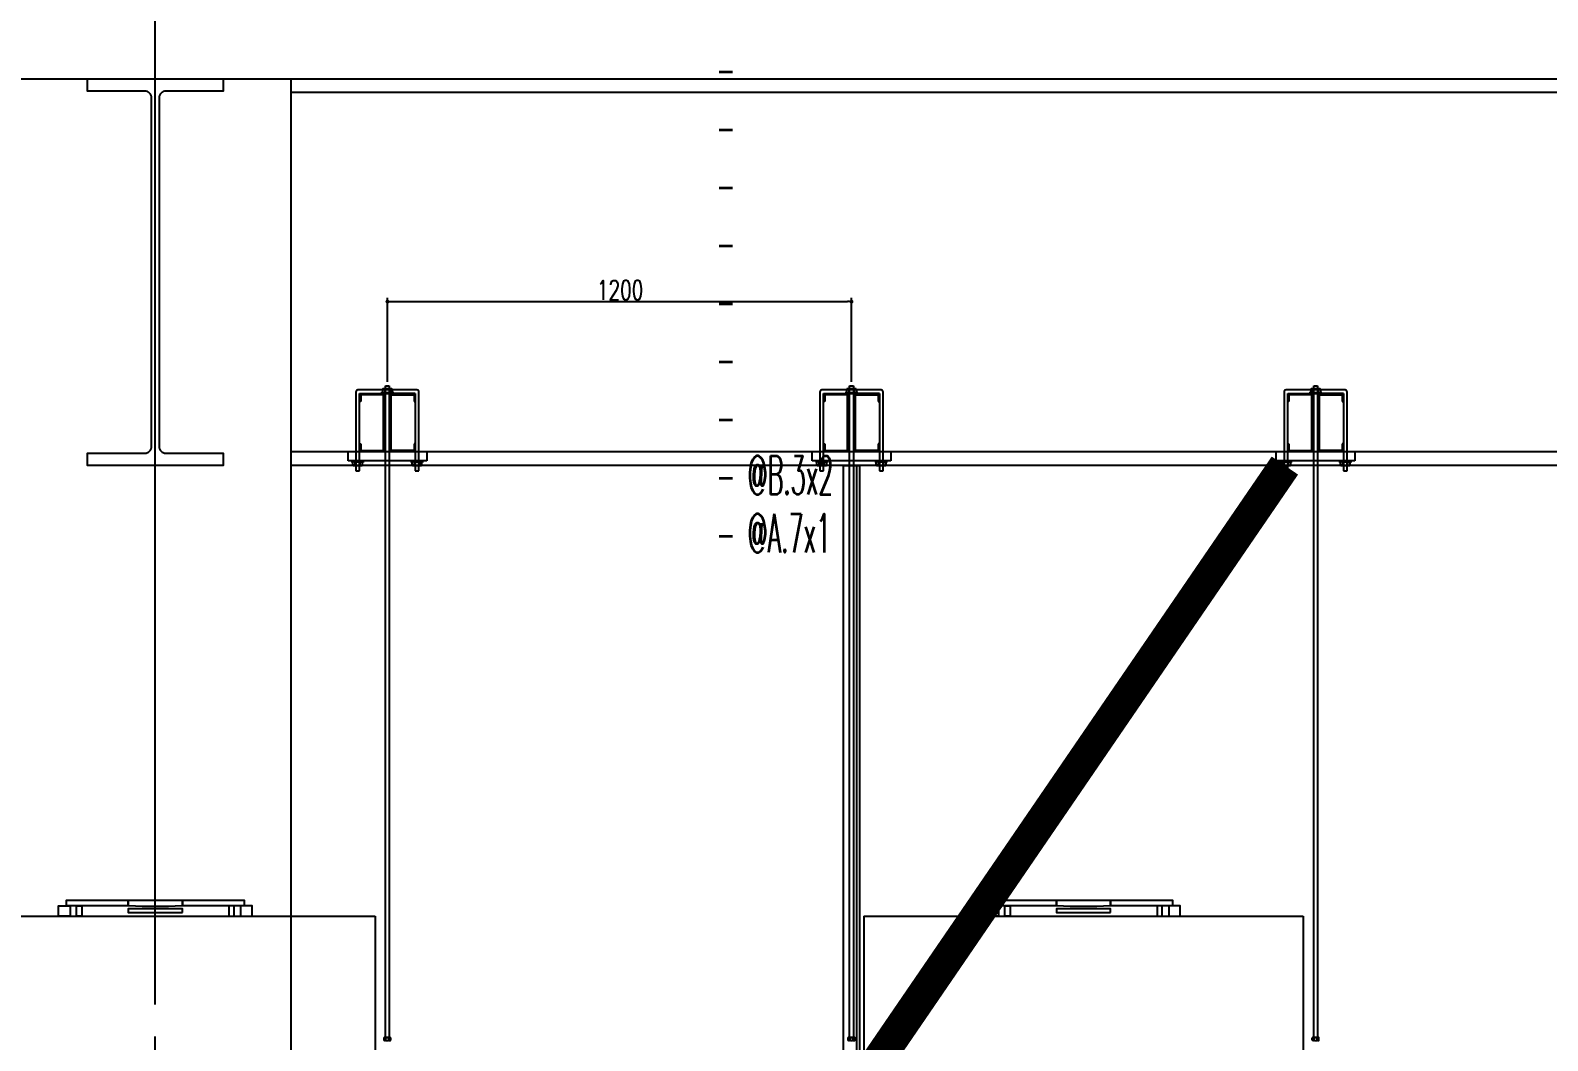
# Model space of a CAD drawing. Header units: millimetres. Extents: x -32710 to 654186, y -254124 to 420220.
# Drawn here: x 255677 to 259600, y 391238 to 393850 of the extents above; entities that cross this region are included whole.
import ezdxf
from ezdxf.enums import TextEntityAlignment as Align
from ezdxf.xclip import XClip

# ---------------------------------------------------------------- set-up
doc = ezdxf.new("R2010")
doc.units = ezdxf.units.MM
doc.header["$LTSCALE"] = 1000
doc.linetypes.add('TPH12-SEC-@E$0$CENTERK5', pattern=[6.916, 6.667, -0.083, 0.083, -0.083])
doc.linetypes.add('YFSHI-02(E-LINE)$0$HIDDEN', pattern=[0.3, 0.2, -0.1])
for name, color, linetype in [('DSMK', 10, 'Continuous'), ('FFU', 145, 'Continuous'), ('M-TXT', 3, 'Continuous'), ('TPH12-SEC-@E$0$H-SIN', 252, 'TPH12-SEC-@E$0$CENTERK5'), ('TPH12-SEC-@E$0$KABE1', 252, 'Continuous'), ('TPH12-SEC-@E$0$STEEL2', 252, 'Continuous'), ('TPH12-SEC-@E$0$STEEL3', 252, 'Continuous'), ('YFSHI-02(E-LINE)$0$SH-DIM', 2, 'Continuous'), ('YFSHI-02(E-LINE)$0$SH-LINE-10', 10, 'Continuous'), ('YFSHI-02(E-LINE)$0$SH-LINE-130', 130, 'Continuous')]:
    doc.layers.add(name, color=color, linetype=linetype)
doc.styles.add('aa-txt', font='simplex.shx', dxfattribs={"width": 0.7, "bigfont": 'chineset.shx'})
doc.styles.add('YFSHI-02(E-LINE)$0$AA-TXT', font='simplex.shx', dxfattribs={"width": 0.8, "bigfont": 'CHINA.shx'})
doc.dimstyles.new('adim-1500', dxfattribs={"dimscale": 1000, "dimtxt": 0.375, "dimasz": 0.25, "dimexe": 0.1, "dimexo": 0.5, "dimgap": 0.15, "dimtad": 0, "dimdec": 4, "dimtxsty": 'aa-txt', "dimcen": 3.75, "dimclrd": 3, "dimclre": 3, "dimclrt": 256, "dimadec": 0, "dimazin": 0, "dimtfac": 1, "dimtdec": 4, "dimtmove": 0, "dimatfit": 3, "dimfxl": 0.1, "dimarcsym": 0})

# ---------------------------------------------------------------- blocks, each defined once
blk = doc.blocks.new('TPH12-SEC-@E')
at = {"layer": 'TPH12-SEC-@E$0$H-SIN'}
blk.add_line((256000, 377500), (256000, 414000), dxfattribs=at)
at = {"layer": 'TPH12-SEC-@E$0$KABE1'}
blk.add_line((47000, 393725), (273000, 393725), dxfattribs=at)
at = {"layer": 'TPH12-SEC-@E$0$STEEL2'}
blk.add_lwpolyline([(255825, 393725), (256175, 393725), (256175, 393693), (256027.5, 393693, 0.414214), (256009.5, 393675), (256009.5, 392775, 0.414214), (256027.5, 392757), (256175, 392757), (256175, 392725), (255825, 392725), (255825, 392757), (255972.5, 392757, 0.414214), (255990.5, 392775), (255990.5, 393675, 0.414214), (255972.5, 393693), (255825, 393693)], format="xyb", close=True, dxfattribs=at)
at = {"layer": 'TPH12-SEC-@E$0$STEEL3'}
blk.add_line((256350, 393725), (256350, 385050), dxfattribs=at)
at = {"layer": 'TPH12-SEC-@E$0$STEEL3', "linetype": 'Continuous'}
for p, q in [((264050, 393689), (256350, 393689)), ((256350, 392761), (264050, 392761)), ((264050, 392725), (256350, 392725))]:
    blk.add_line(p, q, dxfattribs=at)
blk = doc.blocks.new('YFSHI-02(E-LINE)')
at = {"color": 0, "linetype": 'ByBlock', "lineweight": -2}
for p, q in [((256605, 393148.7), (256610, 393148.7)), ((257795, 393148.7), (257790, 393148.7))]:
    blk.add_line(p, q, dxfattribs=at)
at = {"color": 0, "linetype": 'ByBlock', "const_width": 5}
for points in [[(256602.5, 393148.7, 1), (256597.5, 393148.7, 1)], [(257797.5, 393148.7, 1), (257802.5, 393148.7, 1)]]:
    blk.add_lwpolyline(points, format="xyb", close=True, dxfattribs=at)
at = {"layer": 'YFSHI-02(E-LINE)$0$SH-DIM'}
for p, q in [((256600, 392941.4), (256600, 393158.7)), ((256610, 393148.7), (257790, 393148.7)), ((257800, 392941.4), (257800, 393158.7))]:
    blk.add_line(p, q, dxfattribs=at)
at = {"layer": 'YFSHI-02(E-LINE)$0$SH-LINE-10'}
for p, q in [((256518.5, 392915.5), (256518.5, 392711.3)), ((256676.5, 392920.5), (256523.5, 392920.5)), ((256528, 392711.3), (256528, 392911)), ((256528, 392911), (256672, 392911)), ((256616.5, 392913.1), (256583.5, 392913.1)), ((256583.5, 392911), (256583.5, 392913.1)), ((256616.5, 392911), (256583.5, 392911)), ((256587.3, 392921.8), (256587.3, 392914.3)), ((256587.3, 392921.8), (256587.3, 392914.3)), ((256611.7, 392923), (256588.3, 392923)), ((256611.7, 392923), (256588.3, 392923)), ((256590.7, 392922.7), (256588.3, 392922.7)), ((256590.7, 392922.7), (256588.3, 392922.7)), ((256590.7, 392913.4), (256588.3, 392913.4)), ((256590.7, 392913.4), (256588.3, 392913.4)), ((256611.7, 392913.1), (256588.3, 392913.1)), ((256593.2, 392921.8), (256593.2, 392914.3)), ((256593.2, 392921.8), (256593.2, 392914.3)), ((256595.2, 391247), (256595.2, 392931)), ((256595.2, 392931), (256604.8, 392931)), ((256603.5, 392922.7), (256596.5, 392922.7)), ((256603.5, 392922.7), (256596.5, 392922.7)), ((256603.5, 392913.4), (256596.5, 392913.4)), ((256603.5, 392913.4), (256596.5, 392913.4)), ((256604.8, 392931), (256604.8, 391247)), ((256606.8, 392921.8), (256606.8, 392914.3)), ((256606.8, 392921.8), (256606.8, 392914.3)), ((256609.3, 392922.7), (256611.7, 392922.7)), ((256609.3, 392922.7), (256611.7, 392922.7)), ((256609.3, 392913.4), (256611.7, 392913.4)), ((256609.3, 392913.4), (256611.7, 392913.4)), ((256612.7, 392921.8), (256612.7, 392914.3)), ((256612.7, 392921.8), (256612.7, 392914.3)), ((256616.5, 392911), (256616.5, 392913.1)), ((256672, 392911), (256672, 392711.3)), ((256681.5, 392737.3), (256681.5, 392915.5)), ((257718.5, 392915.5), (257718.5, 392711.3)), ((257876.5, 392920.5), (257723.5, 392920.5)), ((257728, 392711.3), (257728, 392911)), ((257728, 392911), (257872, 392911)), ((257816.5, 392913.1), (257783.5, 392913.1)), ((257783.5, 392911), (257783.5, 392913.1)), ((257816.5, 392911), (257783.5, 392911)), ((257787.3, 392921.8), (257787.3, 392914.3)), ((257787.3, 392921.8), (257787.3, 392914.3)), ((257811.7, 392923), (257788.3, 392923)), ((257811.7, 392923), (257788.3, 392923)), ((257790.7, 392922.7), (257788.3, 392922.7)), ((257790.7, 392922.7), (257788.3, 392922.7)), ((257790.7, 392913.4), (257788.3, 392913.4)), ((257790.7, 392913.4), (257788.3, 392913.4)), ((257811.7, 392913.1), (257788.3, 392913.1)), ((257793.2, 392921.8), (257793.2, 392914.3)), ((257793.2, 392921.8), (257793.2, 392914.3)), ((257795.2, 391247), (257795.2, 392931)), ((257795.2, 392931), (257804.8, 392931)), ((257803.5, 392922.7), (257796.5, 392922.7)), ((257803.5, 392922.7), (257796.5, 392922.7)), ((257803.5, 392913.4), (257796.5, 392913.4)), ((257803.5, 392913.4), (257796.5, 392913.4)), ((257804.8, 392931), (257804.8, 391247)), ((257806.8, 392921.8), (257806.8, 392914.3)), ((257806.8, 392921.8), (257806.8, 392914.3)), ((257809.3, 392922.7), (257811.7, 392922.7)), ((257809.3, 392922.7), (257811.7, 392922.7)), ((257809.3, 392913.4), (257811.7, 392913.4)), ((257809.3, 392913.4), (257811.7, 392913.4)), ((257812.7, 392921.8), (257812.7, 392914.3)), ((257812.7, 392921.8), (257812.7, 392914.3)), ((257816.5, 392911), (257816.5, 392913.1)), ((257872, 392911), (257872, 392711.3)), ((257881.5, 392737.3), (257881.5, 392915.5)), ((258918.5, 392915.5), (258918.5, 392711.3)), ((259076.5, 392920.5), (258923.5, 392920.5)), ((258928, 392711.3), (258928, 392911)), ((258928, 392911), (259072, 392911)), ((259016.5, 392913.1), (258983.5, 392913.1)), ((258983.5, 392911), (258983.5, 392913.1)), ((259016.5, 392911), (258983.5, 392911)), ((258987.3, 392921.8), (258987.3, 392914.3)), ((258987.3, 392921.8), (258987.3, 392914.3)), ((259011.7, 392923), (258988.3, 392923)), ((259011.7, 392923), (258988.3, 392923)), ((258990.7, 392922.7), (258988.3, 392922.7)), ((258990.7, 392922.7), (258988.3, 392922.7)), ((258990.7, 392913.4), (258988.3, 392913.4)), ((258990.7, 392913.4), (258988.3, 392913.4)), ((259011.7, 392913.1), (258988.3, 392913.1)), ((258993.2, 392921.8), (258993.2, 392914.3)), ((258993.2, 392921.8), (258993.2, 392914.3)), ((258995.2, 391247), (258995.2, 392931)), ((258995.2, 392931), (259004.8, 392931)), ((259003.5, 392922.7), (258996.5, 392922.7)), ((259003.5, 392922.7), (258996.5, 392922.7)), ((259003.5, 392913.4), (258996.5, 392913.4)), ((259003.5, 392913.4), (258996.5, 392913.4)), ((259004.8, 392931), (259004.8, 391247)), ((259006.8, 392921.8), (259006.8, 392914.3)), ((259006.8, 392921.8), (259006.8, 392914.3)), ((259009.3, 392922.7), (259011.7, 392922.7)), ((259009.3, 392922.7), (259011.7, 392922.7)), ((259009.3, 392913.4), (259011.7, 392913.4)), ((259009.3, 392913.4), (259011.7, 392913.4)), ((259012.7, 392921.8), (259012.7, 392914.3)), ((259012.7, 392921.8), (259012.7, 392914.3)), ((259016.5, 392911), (259016.5, 392913.1)), ((259072, 392911), (259072, 392711.3)), ((259081.5, 392737.3), (259081.5, 392915.5)), ((256498.2, 392761), (256701.8, 392761)), ((256498.2, 392737.3), (256498.2, 392761)), ((256701.8, 392761), (256701.8, 392737.3)), ((257698.2, 392761), (257901.8, 392761)), ((257698.2, 392737.3), (257698.2, 392761)), ((257901.8, 392761), (257901.8, 392737.3)), ((258898.2, 392761), (259101.8, 392761)), ((258898.2, 392737.3), (258898.2, 392761)), ((259101.8, 392761), (259101.8, 392737.3)), ((256701.8, 392737.3), (256498.2, 392737.3)), ((256506.7, 392737.3), (256539.8, 392737.3)), ((256506.7, 392737.3), (256506.7, 392735.2)), ((256506.7, 392735.2), (256539.8, 392735.2)), ((256510.6, 392726.5), (256510.6, 392734)), ((256510.6, 392726.5), (256510.6, 392734)), ((256511.5, 392735.2), (256535, 392735.2)), ((256511.5, 392725.3), (256535, 392725.3)), ((256511.5, 392725.3), (256535, 392725.3)), ((256514, 392734.9), (256511.6, 392734.9)), ((256514, 392734.9), (256511.6, 392734.9)), ((256514, 392725.7), (256511.6, 392725.7)), ((256514, 392725.7), (256511.6, 392725.7)), ((256516.4, 392726.5), (256516.4, 392734)), ((256516.4, 392726.5), (256516.4, 392734)), ((256518.5, 392711.3), (256528, 392711.3)), ((256519.7, 392734.9), (256526.8, 392734.9)), ((256519.7, 392734.9), (256526.8, 392734.9)), ((256519.7, 392725.7), (256526.8, 392725.7)), ((256519.7, 392725.7), (256526.8, 392725.7)), ((256530, 392726.5), (256530, 392734)), ((256530, 392726.5), (256530, 392734)), ((256532.5, 392734.9), (256534.9, 392734.9)), ((256532.5, 392734.9), (256534.9, 392734.9)), ((256532.5, 392725.7), (256534.9, 392725.7)), ((256532.5, 392725.7), (256534.9, 392725.7)), ((256535.9, 392726.5), (256535.9, 392734)), ((256535.9, 392726.5), (256535.9, 392734)), ((256539.8, 392737.3), (256539.8, 392735.2)), ((256660.2, 392737.3), (256693.3, 392737.3)), ((256660.2, 392737.3), (256660.2, 392735.2)), ((256660.2, 392735.2), (256693.3, 392735.2)), ((256664.1, 392726.5), (256664.1, 392734)), ((256664.1, 392726.5), (256664.1, 392734)), ((256665, 392735.2), (256688.5, 392735.2)), ((256665, 392725.3), (256688.5, 392725.3)), ((256665, 392725.3), (256688.5, 392725.3)), ((256667.5, 392734.9), (256665.1, 392734.9)), ((256667.5, 392734.9), (256665.1, 392734.9)), ((256667.5, 392725.7), (256665.1, 392725.7)), ((256667.5, 392725.7), (256665.1, 392725.7)), ((256670, 392726.5), (256670, 392734)), ((256670, 392726.5), (256670, 392734)), ((256672, 392711.3), (256681.5, 392711.3)), ((256673.2, 392734.9), (256680.3, 392734.9)), ((256673.2, 392734.9), (256680.3, 392734.9)), ((256673.2, 392725.7), (256680.3, 392725.7)), ((256673.2, 392725.7), (256680.3, 392725.7)), ((256681.5, 392711.3), (256681.5, 392737.3)), ((256683.6, 392726.5), (256683.6, 392734)), ((256683.6, 392726.5), (256683.6, 392734)), ((256686, 392734.9), (256688.4, 392734.9)), ((256686, 392734.9), (256688.4, 392734.9)), ((256686, 392725.7), (256688.4, 392725.7)), ((256686, 392725.7), (256688.4, 392725.7)), ((256689.4, 392726.5), (256689.4, 392734)), ((256689.4, 392726.5), (256689.4, 392734)), ((256693.3, 392737.3), (256693.3, 392735.2)), ((257901.8, 392737.3), (257698.2, 392737.3)), ((257706.7, 392737.3), (257739.8, 392737.3)), ((257706.7, 392737.3), (257706.7, 392735.2)), ((257706.7, 392735.2), (257739.8, 392735.2)), ((257710.6, 392726.5), (257710.6, 392734)), ((257710.6, 392726.5), (257710.6, 392734)), ((257711.5, 392735.2), (257735, 392735.2)), ((257711.5, 392725.3), (257735, 392725.3)), ((257711.5, 392725.3), (257735, 392725.3)), ((257714, 392734.9), (257711.6, 392734.9)), ((257714, 392734.9), (257711.6, 392734.9)), ((257714, 392725.7), (257711.6, 392725.7)), ((257714, 392725.7), (257711.6, 392725.7)), ((257716.4, 392726.5), (257716.4, 392734)), ((257716.4, 392726.5), (257716.4, 392734)), ((257718.5, 392711.3), (257728, 392711.3)), ((257719.7, 392734.9), (257726.8, 392734.9)), ((257719.7, 392734.9), (257726.8, 392734.9)), ((257719.7, 392725.7), (257726.8, 392725.7)), ((257719.7, 392725.7), (257726.8, 392725.7)), ((257730, 392726.5), (257730, 392734)), ((257730, 392726.5), (257730, 392734)), ((257732.5, 392734.9), (257734.9, 392734.9)), ((257732.5, 392734.9), (257734.9, 392734.9)), ((257732.5, 392725.7), (257734.9, 392725.7)), ((257732.5, 392725.7), (257734.9, 392725.7)), ((257735.9, 392726.5), (257735.9, 392734)), ((257735.9, 392726.5), (257735.9, 392734)), ((257739.8, 392737.3), (257739.8, 392735.2)), ((257860.2, 392737.3), (257893.3, 392737.3)), ((257860.2, 392737.3), (257860.2, 392735.2)), ((257860.2, 392735.2), (257893.3, 392735.2)), ((257864.1, 392726.5), (257864.1, 392734)), ((257864.1, 392726.5), (257864.1, 392734)), ((257865, 392735.2), (257888.5, 392735.2)), ((257865, 392725.3), (257888.5, 392725.3)), ((257865, 392725.3), (257888.5, 392725.3)), ((257867.5, 392734.9), (257865.1, 392734.9)), ((257867.5, 392734.9), (257865.1, 392734.9)), ((257867.5, 392725.7), (257865.1, 392725.7)), ((257867.5, 392725.7), (257865.1, 392725.7)), ((257870, 392726.5), (257870, 392734)), ((257870, 392726.5), (257870, 392734)), ((257872, 392711.3), (257881.5, 392711.3)), ((257873.2, 392734.9), (257880.3, 392734.9)), ((257873.2, 392734.9), (257880.3, 392734.9)), ((257873.2, 392725.7), (257880.3, 392725.7)), ((257873.2, 392725.7), (257880.3, 392725.7)), ((257881.5, 392711.3), (257881.5, 392737.3)), ((257883.6, 392726.5), (257883.6, 392734)), ((257883.6, 392726.5), (257883.6, 392734)), ((257886, 392734.9), (257888.4, 392734.9)), ((257886, 392734.9), (257888.4, 392734.9)), ((257886, 392725.7), (257888.4, 392725.7)), ((257886, 392725.7), (257888.4, 392725.7)), ((257889.4, 392726.5), (257889.4, 392734)), ((257889.4, 392726.5), (257889.4, 392734)), ((257893.3, 392737.3), (257893.3, 392735.2)), ((259101.8, 392737.3), (258898.2, 392737.3)), ((258906.7, 392737.3), (258939.8, 392737.3)), ((258906.7, 392737.3), (258906.7, 392735.2)), ((258906.7, 392735.2), (258939.8, 392735.2)), ((258910.6, 392726.5), (258910.6, 392734)), ((258910.6, 392726.5), (258910.6, 392734)), ((258911.5, 392735.2), (258935, 392735.2)), ((258911.5, 392725.3), (258935, 392725.3)), ((258911.5, 392725.3), (258935, 392725.3)), ((258914, 392734.9), (258911.6, 392734.9)), ((258914, 392734.9), (258911.6, 392734.9)), ((258914, 392725.7), (258911.6, 392725.7)), ((258914, 392725.7), (258911.6, 392725.7)), ((258916.4, 392726.5), (258916.4, 392734)), ((258916.4, 392726.5), (258916.4, 392734)), ((258918.5, 392711.3), (258928, 392711.3)), ((258919.7, 392734.9), (258926.8, 392734.9)), ((258919.7, 392734.9), (258926.8, 392734.9)), ((258919.7, 392725.7), (258926.8, 392725.7)), ((258919.7, 392725.7), (258926.8, 392725.7)), ((258930, 392726.5), (258930, 392734)), ((258930, 392726.5), (258930, 392734)), ((258932.5, 392734.9), (258934.9, 392734.9)), ((258932.5, 392734.9), (258934.9, 392734.9)), ((258932.5, 392725.7), (258934.9, 392725.7)), ((258932.5, 392725.7), (258934.9, 392725.7)), ((258935.9, 392726.5), (258935.9, 392734)), ((258935.9, 392726.5), (258935.9, 392734)), ((258939.8, 392737.3), (258939.8, 392735.2)), ((259060.2, 392737.3), (259093.3, 392737.3)), ((259060.2, 392737.3), (259060.2, 392735.2)), ((259060.2, 392735.2), (259093.3, 392735.2)), ((259064.1, 392726.5), (259064.1, 392734)), ((259064.1, 392726.5), (259064.1, 392734)), ((259065, 392735.2), (259088.5, 392735.2)), ((259065, 392725.3), (259088.5, 392725.3)), ((259065, 392725.3), (259088.5, 392725.3)), ((259067.5, 392734.9), (259065.1, 392734.9)), ((259067.5, 392734.9), (259065.1, 392734.9)), ((259067.5, 392725.7), (259065.1, 392725.7)), ((259067.5, 392725.7), (259065.1, 392725.7)), ((259070, 392726.5), (259070, 392734)), ((259070, 392726.5), (259070, 392734)), ((259072, 392711.3), (259081.5, 392711.3)), ((259073.2, 392734.9), (259080.3, 392734.9)), ((259073.2, 392734.9), (259080.3, 392734.9)), ((259073.2, 392725.7), (259080.3, 392725.7)), ((259073.2, 392725.7), (259080.3, 392725.7)), ((259081.5, 392711.3), (259081.5, 392737.3)), ((259083.6, 392726.5), (259083.6, 392734)), ((259083.6, 392726.5), (259083.6, 392734)), ((259086, 392734.9), (259088.4, 392734.9)), ((259086, 392734.9), (259088.4, 392734.9)), ((259086, 392725.7), (259088.4, 392725.7)), ((259086, 392725.7), (259088.4, 392725.7)), ((259089.4, 392726.5), (259089.4, 392734)), ((259089.4, 392726.5), (259089.4, 392734)), ((259093.3, 392737.3), (259093.3, 392735.2)), ((256591.5, 391239.3), (256591.5, 391246.1)), ((256591.5, 391239.3), (256591.5, 391246.1)), ((256592.1, 391247), (256607.9, 391247)), ((256592.1, 391247), (256607.9, 391247)), ((256594.5, 391246.7), (256592.2, 391246.7)), ((256594.5, 391246.7), (256592.2, 391246.7)), ((256594.5, 391238.7), (256592.2, 391238.7)), ((256594.5, 391238.7), (256592.2, 391238.7)), ((256604.8, 391247), (256595.2, 391247)), ((256596.2, 391239.3), (256596.2, 391246.1)), ((256596.2, 391239.3), (256596.2, 391246.1)), ((256598.5, 391246.7), (256601.5, 391246.7)), ((256598.5, 391238.7), (256601.5, 391238.7)), ((256598.5, 391238.7), (256601.5, 391238.7)), ((256603.8, 391239.3), (256603.8, 391246.1)), ((256603.8, 391239.3), (256603.8, 391246.1)), ((256605.5, 391246.7), (256607.8, 391246.7)), ((256605.5, 391246.7), (256607.8, 391246.7)), ((256605.5, 391238.7), (256607.8, 391238.7)), ((256605.5, 391238.7), (256607.8, 391238.7)), ((256608.5, 391239.3), (256608.5, 391246.1)), ((256608.5, 391239.3), (256608.5, 391246.1)), ((257791.5, 391239.3), (257791.5, 391246.1)), ((257791.5, 391239.3), (257791.5, 391246.1)), ((257792.1, 391247), (257807.9, 391247)), ((257792.1, 391247), (257807.9, 391247)), ((257794.5, 391246.7), (257792.2, 391246.7)), ((257794.5, 391246.7), (257792.2, 391246.7)), ((257794.5, 391238.7), (257792.2, 391238.7)), ((257794.5, 391238.7), (257792.2, 391238.7)), ((257804.8, 391247), (257795.2, 391247)), ((257796.2, 391239.3), (257796.2, 391246.1)), ((257796.2, 391239.3), (257796.2, 391246.1)), ((257798.5, 391246.7), (257801.5, 391246.7)), ((257798.5, 391238.7), (257801.5, 391238.7)), ((257798.5, 391238.7), (257801.5, 391238.7)), ((257803.8, 391239.3), (257803.8, 391246.1)), ((257803.8, 391239.3), (257803.8, 391246.1)), ((257805.5, 391246.7), (257807.8, 391246.7)), ((257805.5, 391246.7), (257807.8, 391246.7)), ((257805.5, 391238.7), (257807.8, 391238.7)), ((257805.5, 391238.7), (257807.8, 391238.7)), ((257808.5, 391239.3), (257808.5, 391246.1)), ((257808.5, 391239.3), (257808.5, 391246.1)), ((258991.5, 391239.3), (258991.5, 391246.1)), ((258991.5, 391239.3), (258991.5, 391246.1)), ((258992.1, 391247), (259007.9, 391247)), ((258992.1, 391247), (259007.9, 391247)), ((258994.5, 391246.7), (258992.2, 391246.7)), ((258994.5, 391246.7), (258992.2, 391246.7)), ((258994.5, 391238.7), (258992.2, 391238.7)), ((258994.5, 391238.7), (258992.2, 391238.7)), ((259004.8, 391247), (258995.2, 391247)), ((258996.2, 391239.3), (258996.2, 391246.1)), ((258996.2, 391239.3), (258996.2, 391246.1)), ((258998.5, 391246.7), (259001.5, 391246.7)), ((258998.5, 391238.7), (259001.5, 391238.7)), ((258998.5, 391238.7), (259001.5, 391238.7)), ((259003.8, 391239.3), (259003.8, 391246.1)), ((259003.8, 391239.3), (259003.8, 391246.1)), ((259005.5, 391246.7), (259007.8, 391246.7)), ((259005.5, 391246.7), (259007.8, 391246.7)), ((259005.5, 391238.7), (259007.8, 391238.7)), ((259005.5, 391238.7), (259007.8, 391238.7)), ((259008.5, 391239.3), (259008.5, 391246.1)), ((259008.5, 391239.3), (259008.5, 391246.1))]:
    blk.add_line(p, q, dxfattribs=at)
for centre, radius, start, end in [((256523.5, 392915.5), 5, 90, 180), ((256589.3, 392921.2), 2.1, 120.5681, 163.207), ((256589.3, 392921.2), 2.1, 120.5681, 163.207), ((256589.1, 392920.8), 2.02, 111.8965, 149.5654), ((256589.1, 392920.8), 2.02, 111.8965, 149.5654), ((256589.1, 392915.3), 2.02, 210.4346, 248.1035), ((256589.1, 392915.3), 2.02, 210.4346, 248.1035), ((256589.3, 392914.9), 2.1, 196.793, 239.4319), ((256589.3, 392914.9), 2.1, 196.793, 239.4319), ((256589.3, 392914.6), 8.18, 61.7885, 80.1123), ((256589.3, 392914.6), 8.18, 61.7885, 80.1123), ((256589.3, 392921.5), 8.18, 279.8877, 298.2115), ((256589.3, 392921.5), 8.18, 279.8877, 298.2115), ((256597.2, 392913.2), 9.43, 94.1532, 114.8761), ((256597.2, 392913.2), 9.43, 94.1532, 114.8761), ((256597.2, 392922.8), 9.43, 245.1239, 265.8468), ((256597.2, 392922.8), 9.43, 245.1239, 265.8468), ((256602.8, 392913.2), 9.43, 65.1239, 85.8468), ((256602.8, 392913.2), 9.43, 65.1239, 85.8468), ((256602.8, 392922.8), 9.43, 274.1532, 294.8761), ((256602.8, 392922.8), 9.43, 274.1532, 294.8761), ((256610.7, 392914.6), 8.18, 99.8877, 118.2115), ((256610.7, 392914.6), 8.18, 99.8877, 118.2115), ((256610.7, 392921.5), 8.18, 241.7885, 260.1123), ((256610.7, 392921.5), 8.18, 241.7885, 260.1123), ((256610.7, 392921.2), 2.1, 16.793, 59.4319), ((256610.7, 392921.2), 2.1, 16.793, 59.4319), ((256610.9, 392920.8), 2.02, 30.4346, 68.1035), ((256610.9, 392920.8), 2.02, 30.4346, 68.1035), ((256610.7, 392914.9), 2.1, 300.5681, 343.207), ((256610.9, 392915.3), 2.02, 291.8965, 329.5654), ((256610.9, 392915.3), 2.02, 291.8965, 329.5654), ((256610.7, 392914.9), 2.1, 300.5681, 343.207), ((256676.5, 392915.5), 5, 0, 90), ((257723.5, 392915.5), 5, 90, 180), ((257789.3, 392921.2), 2.1, 120.5681, 163.207), ((257789.3, 392921.2), 2.1, 120.5681, 163.207), ((257789.1, 392920.8), 2.02, 111.8965, 149.5654), ((257789.1, 392920.8), 2.02, 111.8965, 149.5654), ((257789.1, 392915.3), 2.02, 210.4346, 248.1035), ((257789.1, 392915.3), 2.02, 210.4346, 248.1035), ((257789.3, 392914.9), 2.1, 196.793, 239.4319), ((257789.3, 392914.9), 2.1, 196.793, 239.4319), ((257789.3, 392914.6), 8.18, 61.7885, 80.1123), ((257789.3, 392914.6), 8.18, 61.7885, 80.1123), ((257789.3, 392921.5), 8.18, 279.8877, 298.2115), ((257789.3, 392921.5), 8.18, 279.8877, 298.2115), ((257797.2, 392913.2), 9.43, 94.1532, 114.8761), ((257797.2, 392913.2), 9.43, 94.1532, 114.8761), ((257797.2, 392922.8), 9.43, 245.1239, 265.8468), ((257797.2, 392922.8), 9.43, 245.1239, 265.8468), ((257802.8, 392913.2), 9.43, 65.1239, 85.8468), ((257802.8, 392913.2), 9.43, 65.1239, 85.8468), ((257802.8, 392922.8), 9.43, 274.1532, 294.8761), ((257802.8, 392922.8), 9.43, 274.1532, 294.8761), ((257810.7, 392914.6), 8.18, 99.8877, 118.2115), ((257810.7, 392914.6), 8.18, 99.8877, 118.2115), ((257810.7, 392921.5), 8.18, 241.7885, 260.1123), ((257810.7, 392921.5), 8.18, 241.7885, 260.1123), ((257810.7, 392921.2), 2.1, 16.793, 59.4319), ((257810.7, 392921.2), 2.1, 16.793, 59.4319), ((257810.9, 392920.8), 2.02, 30.4346, 68.1035), ((257810.9, 392920.8), 2.02, 30.4346, 68.1035), ((257810.7, 392914.9), 2.1, 300.5681, 343.207), ((257810.9, 392915.3), 2.02, 291.8965, 329.5654), ((257810.9, 392915.3), 2.02, 291.8965, 329.5654), ((257810.7, 392914.9), 2.1, 300.5681, 343.207), ((257876.5, 392915.5), 5, 0, 90), ((258923.5, 392915.5), 5, 90, 180), ((258989.3, 392921.2), 2.1, 120.5681, 163.207), ((258989.3, 392921.2), 2.1, 120.5681, 163.207), ((258989.1, 392920.8), 2.02, 111.8965, 149.5654), ((258989.1, 392920.8), 2.02, 111.8965, 149.5654), ((258989.1, 392915.3), 2.02, 210.4346, 248.1035), ((258989.1, 392915.3), 2.02, 210.4346, 248.1035), ((258989.3, 392914.9), 2.1, 196.793, 239.4319), ((258989.3, 392914.9), 2.1, 196.793, 239.4319), ((258989.3, 392914.6), 8.18, 61.7885, 80.1123), ((258989.3, 392914.6), 8.18, 61.7885, 80.1123), ((258989.3, 392921.5), 8.18, 279.8877, 298.2115), ((258989.3, 392921.5), 8.18, 279.8877, 298.2115), ((258997.2, 392913.2), 9.43, 94.1532, 114.8761), ((258997.2, 392913.2), 9.43, 94.1532, 114.8761), ((258997.2, 392922.8), 9.43, 245.1239, 265.8468), ((258997.2, 392922.8), 9.43, 245.1239, 265.8468), ((259002.8, 392913.2), 9.43, 65.1239, 85.8468), ((259002.8, 392913.2), 9.43, 65.1239, 85.8468), ((259002.8, 392922.8), 9.43, 274.1532, 294.8761), ((259002.8, 392922.8), 9.43, 274.1532, 294.8761), ((259010.7, 392914.6), 8.18, 99.8877, 118.2115), ((259010.7, 392914.6), 8.18, 99.8877, 118.2115), ((259010.7, 392921.5), 8.18, 241.7885, 260.1123), ((259010.7, 392921.5), 8.18, 241.7885, 260.1123), ((259010.7, 392921.2), 2.1, 16.793, 59.4319), ((259010.7, 392921.2), 2.1, 16.793, 59.4319), ((259010.9, 392920.8), 2.02, 30.4346, 68.1035), ((259010.9, 392920.8), 2.02, 30.4346, 68.1035), ((259010.7, 392914.9), 2.1, 300.5681, 343.207), ((259010.9, 392915.3), 2.02, 291.8965, 329.5654), ((259010.9, 392915.3), 2.02, 291.8965, 329.5654), ((259010.7, 392914.9), 2.1, 300.5681, 343.207), ((259076.5, 392915.5), 5, 0, 90), ((256512.6, 392733.4), 2.1, 120.5681, 163.207), ((256512.6, 392733.4), 2.1, 120.5681, 163.207), ((256512.3, 392733), 2.02, 111.8965, 149.5654), ((256512.3, 392733), 2.02, 111.8965, 149.5654), ((256512.3, 392727.5), 2.02, 210.4346, 248.1035), ((256512.6, 392727.1), 2.1, 196.793, 239.4319), ((256512.6, 392727.1), 2.1, 196.793, 239.4319), ((256512.3, 392727.5), 2.02, 210.4346, 248.1035), ((256512.6, 392726.8), 8.18, 61.7885, 80.1123), ((256512.6, 392726.8), 8.18, 61.7885, 80.1123), ((256512.6, 392733.7), 8.18, 279.8877, 298.2115), ((256512.6, 392733.7), 8.18, 279.8877, 298.2115), ((256520.4, 392725.5), 9.43, 94.1532, 114.8761), ((256520.4, 392725.5), 9.43, 94.1532, 114.8761), ((256520.4, 392735.1), 9.43, 245.1239, 265.8468), ((256520.4, 392735.1), 9.43, 245.1239, 265.8468), ((256526.1, 392725.5), 9.43, 65.1239, 85.8468), ((256526.1, 392725.5), 9.43, 65.1239, 85.8468), ((256526.1, 392735.1), 9.43, 274.1532, 294.8761), ((256526.1, 392735.1), 9.43, 274.1532, 294.8761), ((256533.9, 392726.8), 8.18, 99.8877, 118.2115), ((256533.9, 392726.8), 8.18, 99.8877, 118.2115), ((256533.9, 392733.7), 8.18, 241.7885, 260.1123), ((256533.9, 392733.7), 8.18, 241.7885, 260.1123), ((256534.2, 392733), 2.02, 30.4346, 68.1035), ((256534.2, 392733), 2.02, 30.4346, 68.1035), ((256534.2, 392727.5), 2.02, 291.8965, 329.5654), ((256534.2, 392727.5), 2.02, 291.8965, 329.5654), ((256533.9, 392733.4), 2.1, 16.793, 59.4319), ((256533.9, 392733.4), 2.1, 16.793, 59.4319), ((256533.9, 392727.1), 2.1, 300.5681, 343.207), ((256533.9, 392727.1), 2.1, 300.5681, 343.207), ((256666.1, 392733.4), 2.1, 120.5681, 163.207), ((256666.1, 392733.4), 2.1, 120.5681, 163.207), ((256665.8, 392733), 2.02, 111.8965, 149.5654), ((256665.8, 392733), 2.02, 111.8965, 149.5654), ((256665.8, 392727.5), 2.02, 210.4346, 248.1035), ((256666.1, 392727.1), 2.1, 196.793, 239.4319), ((256666.1, 392727.1), 2.1, 196.793, 239.4319), ((256665.8, 392727.5), 2.02, 210.4346, 248.1035), ((256666.1, 392726.8), 8.18, 61.7885, 80.1123), ((256666.1, 392726.8), 8.18, 61.7885, 80.1123), ((256666.1, 392733.7), 8.18, 279.8877, 298.2115), ((256666.1, 392733.7), 8.18, 279.8877, 298.2115), ((256673.9, 392725.5), 9.43, 94.1532, 114.8761), ((256673.9, 392725.5), 9.43, 94.1532, 114.8761), ((256673.9, 392735.1), 9.43, 245.1239, 265.8468), ((256673.9, 392735.1), 9.43, 245.1239, 265.8468), ((256679.6, 392725.5), 9.43, 65.1239, 85.8468), ((256679.6, 392725.5), 9.43, 65.1239, 85.8468), ((256679.6, 392735.1), 9.43, 274.1532, 294.8761), ((256679.6, 392735.1), 9.43, 274.1532, 294.8761), ((256687.4, 392726.8), 8.18, 99.8877, 118.2115), ((256687.4, 392726.8), 8.18, 99.8877, 118.2115), ((256687.4, 392733.7), 8.18, 241.7885, 260.1123), ((256687.4, 392733.7), 8.18, 241.7885, 260.1123), ((256687.7, 392733), 2.02, 30.4346, 68.1035), ((256687.7, 392733), 2.02, 30.4346, 68.1035), ((256687.7, 392727.5), 2.02, 291.8965, 329.5654), ((256687.7, 392727.5), 2.02, 291.8965, 329.5654), ((256687.4, 392733.4), 2.1, 16.793, 59.4319), ((256687.4, 392733.4), 2.1, 16.793, 59.4319), ((256687.4, 392727.1), 2.1, 300.5681, 343.207), ((256687.4, 392727.1), 2.1, 300.5681, 343.207), ((257712.6, 392733.4), 2.1, 120.5681, 163.207), ((257712.6, 392733.4), 2.1, 120.5681, 163.207), ((257712.3, 392733), 2.02, 111.8965, 149.5654), ((257712.3, 392733), 2.02, 111.8965, 149.5654), ((257712.3, 392727.5), 2.02, 210.4346, 248.1035), ((257712.6, 392727.1), 2.1, 196.793, 239.4319), ((257712.6, 392727.1), 2.1, 196.793, 239.4319), ((257712.3, 392727.5), 2.02, 210.4346, 248.1035), ((257712.6, 392726.8), 8.18, 61.7885, 80.1123), ((257712.6, 392726.8), 8.18, 61.7885, 80.1123), ((257712.6, 392733.7), 8.18, 279.8877, 298.2115), ((257712.6, 392733.7), 8.18, 279.8877, 298.2115), ((257720.4, 392725.5), 9.43, 94.1532, 114.8761), ((257720.4, 392725.5), 9.43, 94.1532, 114.8761), ((257720.4, 392735.1), 9.43, 245.1239, 265.8468), ((257720.4, 392735.1), 9.43, 245.1239, 265.8468), ((257726.1, 392725.5), 9.43, 65.1239, 85.8468), ((257726.1, 392725.5), 9.43, 65.1239, 85.8468), ((257726.1, 392735.1), 9.43, 274.1532, 294.8761), ((257726.1, 392735.1), 9.43, 274.1532, 294.8761), ((257733.9, 392726.8), 8.18, 99.8877, 118.2115), ((257733.9, 392726.8), 8.18, 99.8877, 118.2115), ((257733.9, 392733.7), 8.18, 241.7885, 260.1123), ((257733.9, 392733.7), 8.18, 241.7885, 260.1123), ((257734.2, 392733), 2.02, 30.4346, 68.1035), ((257734.2, 392733), 2.02, 30.4346, 68.1035), ((257734.2, 392727.5), 2.02, 291.8965, 329.5654), ((257734.2, 392727.5), 2.02, 291.8965, 329.5654), ((257733.9, 392733.4), 2.1, 16.793, 59.4319), ((257733.9, 392733.4), 2.1, 16.793, 59.4319), ((257733.9, 392727.1), 2.1, 300.5681, 343.207), ((257733.9, 392727.1), 2.1, 300.5681, 343.207), ((257866.1, 392733.4), 2.1, 120.5681, 163.207), ((257866.1, 392733.4), 2.1, 120.5681, 163.207), ((257865.8, 392733), 2.02, 111.8965, 149.5654), ((257865.8, 392733), 2.02, 111.8965, 149.5654), ((257865.8, 392727.5), 2.02, 210.4346, 248.1035), ((257866.1, 392727.1), 2.1, 196.793, 239.4319), ((257866.1, 392727.1), 2.1, 196.793, 239.4319), ((257865.8, 392727.5), 2.02, 210.4346, 248.1035), ((257866.1, 392726.8), 8.18, 61.7885, 80.1123), ((257866.1, 392726.8), 8.18, 61.7885, 80.1123), ((257866.1, 392733.7), 8.18, 279.8877, 298.2115), ((257866.1, 392733.7), 8.18, 279.8877, 298.2115), ((257873.9, 392725.5), 9.43, 94.1532, 114.8761), ((257873.9, 392725.5), 9.43, 94.1532, 114.8761), ((257873.9, 392735.1), 9.43, 245.1239, 265.8468), ((257873.9, 392735.1), 9.43, 245.1239, 265.8468), ((257879.6, 392725.5), 9.43, 65.1239, 85.8468), ((257879.6, 392725.5), 9.43, 65.1239, 85.8468), ((257879.6, 392735.1), 9.43, 274.1532, 294.8761), ((257879.6, 392735.1), 9.43, 274.1532, 294.8761), ((257887.4, 392726.8), 8.18, 99.8877, 118.2115), ((257887.4, 392726.8), 8.18, 99.8877, 118.2115), ((257887.4, 392733.7), 8.18, 241.7885, 260.1123), ((257887.4, 392733.7), 8.18, 241.7885, 260.1123), ((257887.7, 392733), 2.02, 30.4346, 68.1035), ((257887.7, 392733), 2.02, 30.4346, 68.1035), ((257887.7, 392727.5), 2.02, 291.8965, 329.5654), ((257887.7, 392727.5), 2.02, 291.8965, 329.5654), ((257887.4, 392733.4), 2.1, 16.793, 59.4319), ((257887.4, 392733.4), 2.1, 16.793, 59.4319), ((257887.4, 392727.1), 2.1, 300.5681, 343.207), ((257887.4, 392727.1), 2.1, 300.5681, 343.207), ((258912.6, 392733.4), 2.1, 120.5681, 163.207), ((258912.6, 392733.4), 2.1, 120.5681, 163.207), ((258912.3, 392733), 2.02, 111.8965, 149.5654), ((258912.3, 392733), 2.02, 111.8965, 149.5654), ((258912.3, 392727.5), 2.02, 210.4346, 248.1035), ((258912.6, 392727.1), 2.1, 196.793, 239.4319), ((258912.6, 392727.1), 2.1, 196.793, 239.4319), ((258912.3, 392727.5), 2.02, 210.4346, 248.1035), ((258912.6, 392726.8), 8.18, 61.7885, 80.1123), ((258912.6, 392726.8), 8.18, 61.7885, 80.1123), ((258912.6, 392733.7), 8.18, 279.8877, 298.2115), ((258912.6, 392733.7), 8.18, 279.8877, 298.2115), ((258920.4, 392725.5), 9.43, 94.1532, 114.8761), ((258920.4, 392725.5), 9.43, 94.1532, 114.8761), ((258920.4, 392735.1), 9.43, 245.1239, 265.8468), ((258920.4, 392735.1), 9.43, 245.1239, 265.8468), ((258926.1, 392725.5), 9.43, 65.1239, 85.8468), ((258926.1, 392725.5), 9.43, 65.1239, 85.8468), ((258926.1, 392735.1), 9.43, 274.1532, 294.8761), ((258926.1, 392735.1), 9.43, 274.1532, 294.8761), ((258933.9, 392726.8), 8.18, 99.8877, 118.2115), ((258933.9, 392726.8), 8.18, 99.8877, 118.2115), ((258933.9, 392733.7), 8.18, 241.7885, 260.1123), ((258933.9, 392733.7), 8.18, 241.7885, 260.1123), ((258934.2, 392733), 2.02, 30.4346, 68.1035), ((258934.2, 392733), 2.02, 30.4346, 68.1035), ((258934.2, 392727.5), 2.02, 291.8965, 329.5654), ((258934.2, 392727.5), 2.02, 291.8965, 329.5654), ((258933.9, 392733.4), 2.1, 16.793, 59.4319), ((258933.9, 392733.4), 2.1, 16.793, 59.4319), ((258933.9, 392727.1), 2.1, 300.5681, 343.207), ((258933.9, 392727.1), 2.1, 300.5681, 343.207), ((259066.1, 392733.4), 2.1, 120.5681, 163.207), ((259066.1, 392733.4), 2.1, 120.5681, 163.207), ((259065.8, 392733), 2.02, 111.8965, 149.5654), ((259065.8, 392733), 2.02, 111.8965, 149.5654), ((259065.8, 392727.5), 2.02, 210.4346, 248.1035), ((259066.1, 392727.1), 2.1, 196.793, 239.4319), ((259066.1, 392727.1), 2.1, 196.793, 239.4319), ((259065.8, 392727.5), 2.02, 210.4346, 248.1035), ((259066.1, 392726.8), 8.18, 61.7885, 80.1123), ((259066.1, 392726.8), 8.18, 61.7885, 80.1123), ((259066.1, 392733.7), 8.18, 279.8877, 298.2115), ((259066.1, 392733.7), 8.18, 279.8877, 298.2115), ((259073.9, 392725.5), 9.43, 94.1532, 114.8761), ((259073.9, 392725.5), 9.43, 94.1532, 114.8761), ((259073.9, 392735.1), 9.43, 245.1239, 265.8468), ((259073.9, 392735.1), 9.43, 245.1239, 265.8468), ((259079.6, 392725.5), 9.43, 65.1239, 85.8468), ((259079.6, 392725.5), 9.43, 65.1239, 85.8468), ((259079.6, 392735.1), 9.43, 274.1532, 294.8761), ((259079.6, 392735.1), 9.43, 274.1532, 294.8761), ((259087.4, 392726.8), 8.18, 99.8877, 118.2115), ((259087.4, 392726.8), 8.18, 99.8877, 118.2115), ((259087.4, 392733.7), 8.18, 241.7885, 260.1123), ((259087.4, 392733.7), 8.18, 241.7885, 260.1123), ((259087.7, 392733), 2.02, 30.4346, 68.1035), ((259087.7, 392733), 2.02, 30.4346, 68.1035), ((259087.7, 392727.5), 2.02, 291.8965, 329.5654), ((259087.7, 392727.5), 2.02, 291.8965, 329.5654), ((259087.4, 392733.4), 2.1, 16.793, 59.4319), ((259087.4, 392733.4), 2.1, 16.793, 59.4319), ((259087.4, 392727.1), 2.1, 300.5681, 343.207), ((259087.4, 392727.1), 2.1, 300.5681, 343.207), ((256592.9, 391245.7), 1.46, 120.5681, 163.207), ((256592.9, 391245.7), 1.46, 120.5681, 163.207), ((256592.7, 391245.4), 1.4, 111.8965, 149.5654), ((256592.7, 391245.4), 1.4, 111.8965, 149.5654), ((256592.9, 391239.7), 1.46, 196.793, 239.4319), ((256592.7, 391240), 1.4, 210.4346, 248.1035), ((256592.7, 391240), 1.4, 210.4346, 248.1035), ((256592.9, 391239.7), 1.46, 196.793, 239.4319), ((256593.6, 391241.1), 5.67, 61.7885, 80.1123), ((256593.6, 391241.1), 5.67, 61.7885, 80.1123), ((256593.6, 391244.3), 5.67, 279.8877, 298.2115), ((256593.6, 391244.3), 5.67, 279.8877, 298.2115), ((256599, 391240.2), 6.54, 94.1532, 114.8761), ((256599, 391240.2), 6.54, 94.1532, 114.8761), ((256599, 391245.2), 6.54, 245.1239, 265.8468), ((256599, 391245.2), 6.54, 245.1239, 265.8468), ((256601, 391240.2), 6.54, 65.1239, 85.8468), ((256601, 391240.2), 6.54, 65.1239, 85.8468), ((256601, 391245.2), 6.54, 274.1532, 294.8761), ((256601, 391245.2), 6.54, 274.1532, 294.8761), ((256606.4, 391241.1), 5.67, 99.8877, 118.2115), ((256606.4, 391241.1), 5.67, 99.8877, 118.2115), ((256606.4, 391244.3), 5.67, 241.7885, 260.1123), ((256606.4, 391244.3), 5.67, 241.7885, 260.1123), ((256607.3, 391245.4), 1.4, 30.4346, 68.1035), ((256607.3, 391245.4), 1.4, 30.4346, 68.1035), ((256607.3, 391240), 1.4, 291.8965, 329.5654), ((256607.3, 391240), 1.4, 291.8965, 329.5654), ((256607.1, 391245.7), 1.46, 16.793, 59.4319), ((256607.1, 391245.7), 1.46, 16.793, 59.4319), ((256607.1, 391239.7), 1.46, 300.5681, 343.207), ((256607.1, 391239.7), 1.46, 300.5681, 343.207), ((257792.9, 391245.7), 1.46, 120.5681, 163.207), ((257792.9, 391245.7), 1.46, 120.5681, 163.207), ((257792.7, 391245.4), 1.4, 111.8965, 149.5654), ((257792.7, 391245.4), 1.4, 111.8965, 149.5654), ((257792.9, 391239.7), 1.46, 196.793, 239.4319), ((257792.7, 391240), 1.4, 210.4346, 248.1035), ((257792.7, 391240), 1.4, 210.4346, 248.1035), ((257792.9, 391239.7), 1.46, 196.793, 239.4319), ((257793.6, 391241.1), 5.67, 61.7885, 80.1123), ((257793.6, 391241.1), 5.67, 61.7885, 80.1123), ((257793.6, 391244.3), 5.67, 279.8877, 298.2115), ((257793.6, 391244.3), 5.67, 279.8877, 298.2115), ((257799, 391240.2), 6.54, 94.1532, 114.8761), ((257799, 391240.2), 6.54, 94.1532, 114.8761), ((257799, 391245.2), 6.54, 245.1239, 265.8468), ((257799, 391245.2), 6.54, 245.1239, 265.8468), ((257801, 391240.2), 6.54, 65.1239, 85.8468), ((257801, 391240.2), 6.54, 65.1239, 85.8468), ((257801, 391245.2), 6.54, 274.1532, 294.8761), ((257801, 391245.2), 6.54, 274.1532, 294.8761), ((257806.4, 391241.1), 5.67, 99.8877, 118.2115), ((257806.4, 391241.1), 5.67, 99.8877, 118.2115), ((257806.4, 391244.3), 5.67, 241.7885, 260.1123), ((257806.4, 391244.3), 5.67, 241.7885, 260.1123), ((257807.3, 391245.4), 1.4, 30.4346, 68.1035), ((257807.3, 391245.4), 1.4, 30.4346, 68.1035), ((257807.3, 391240), 1.4, 291.8965, 329.5654), ((257807.3, 391240), 1.4, 291.8965, 329.5654), ((257807.1, 391245.7), 1.46, 16.793, 59.4319), ((257807.1, 391245.7), 1.46, 16.793, 59.4319), ((257807.1, 391239.7), 1.46, 300.5681, 343.207), ((257807.1, 391239.7), 1.46, 300.5681, 343.207), ((258992.9, 391245.7), 1.46, 120.5681, 163.207), ((258992.9, 391245.7), 1.46, 120.5681, 163.207), ((258992.7, 391245.4), 1.4, 111.8965, 149.5654), ((258992.7, 391245.4), 1.4, 111.8965, 149.5654), ((258992.9, 391239.7), 1.46, 196.793, 239.4319), ((258992.7, 391240), 1.4, 210.4346, 248.1035), ((258992.7, 391240), 1.4, 210.4346, 248.1035), ((258992.9, 391239.7), 1.46, 196.793, 239.4319), ((258993.6, 391241.1), 5.67, 61.7885, 80.1123), ((258993.6, 391241.1), 5.67, 61.7885, 80.1123), ((258993.6, 391244.3), 5.67, 279.8877, 298.2115), ((258993.6, 391244.3), 5.67, 279.8877, 298.2115), ((258999, 391240.2), 6.54, 94.1532, 114.8761), ((258999, 391240.2), 6.54, 94.1532, 114.8761), ((258999, 391245.2), 6.54, 245.1239, 265.8468), ((258999, 391245.2), 6.54, 245.1239, 265.8468), ((259001, 391240.2), 6.54, 65.1239, 85.8468), ((259001, 391240.2), 6.54, 65.1239, 85.8468), ((259001, 391245.2), 6.54, 274.1532, 294.8761), ((259001, 391245.2), 6.54, 274.1532, 294.8761), ((259006.4, 391241.1), 5.67, 99.8877, 118.2115), ((259006.4, 391241.1), 5.67, 99.8877, 118.2115), ((259006.4, 391244.3), 5.67, 241.7885, 260.1123), ((259006.4, 391244.3), 5.67, 241.7885, 260.1123), ((259007.3, 391245.4), 1.4, 30.4346, 68.1035), ((259007.3, 391245.4), 1.4, 30.4346, 68.1035), ((259007.3, 391240), 1.4, 291.8965, 329.5654), ((259007.3, 391240), 1.4, 291.8965, 329.5654), ((259007.1, 391245.7), 1.46, 16.793, 59.4319), ((259007.1, 391245.7), 1.46, 16.793, 59.4319), ((259007.1, 391239.7), 1.46, 300.5681, 343.207), ((259007.1, 391239.7), 1.46, 300.5681, 343.207)]:
    blk.add_arc(centre, radius, start, end, dxfattribs=at)
at = {"layer": 'YFSHI-02(E-LINE)$0$SH-LINE-130'}
for p, q in [((256528, 392891), (256528, 392911)), ((256528, 392911), (256593, 392911)), ((256590, 392908), (256531, 392908)), ((256531, 392908), (256531, 392891)), ((256590, 392764), (256590, 392908)), ((256593, 392911), (256593, 392761)), ((256672, 392911), (256607, 392911)), ((256607, 392911), (256607, 392761)), ((256610, 392764), (256610, 392908)), ((256610, 392908), (256669, 392908)), ((256669, 392908), (256669, 392891)), ((256672, 392891), (256672, 392911)), ((257728, 392891), (257728, 392911)), ((257728, 392911), (257793, 392911)), ((257790, 392908), (257731, 392908)), ((257731, 392908), (257731, 392891)), ((257790, 392764), (257790, 392908)), ((257793, 392911), (257793, 392761)), ((257872, 392911), (257807, 392911)), ((257807, 392911), (257807, 392761)), ((257810, 392764), (257810, 392908)), ((257810, 392908), (257869, 392908)), ((257869, 392908), (257869, 392891)), ((257872, 392891), (257872, 392911)), ((258928, 392891), (258928, 392911)), ((258928, 392911), (258993, 392911)), ((258990, 392908), (258931, 392908)), ((258931, 392908), (258931, 392891)), ((258990, 392764), (258990, 392908)), ((258993, 392911), (258993, 392761)), ((259072, 392911), (259007, 392911)), ((259007, 392911), (259007, 392761)), ((259010, 392764), (259010, 392908)), ((259010, 392908), (259069, 392908)), ((259069, 392908), (259069, 392891)), ((259072, 392891), (259072, 392911)), ((256531, 392891), (256528, 392891)), ((256669, 392891), (256672, 392891)), ((257731, 392891), (257728, 392891)), ((257869, 392891), (257872, 392891)), ((258931, 392891), (258928, 392891)), ((259069, 392891), (259072, 392891)), ((256528, 392761), (256528, 392781)), ((256528, 392781), (256531, 392781)), ((256593, 392761), (256528, 392761)), ((256531, 392781), (256531, 392764)), ((256531, 392764), (256590, 392764)), ((256607, 392761), (256672, 392761)), ((256669, 392764), (256610, 392764)), ((256672, 392781), (256669, 392781)), ((256669, 392781), (256669, 392764)), ((256672, 392761), (256672, 392781)), ((257728, 392761), (257728, 392781)), ((257728, 392781), (257731, 392781)), ((257793, 392761), (257728, 392761)), ((257731, 392781), (257731, 392764)), ((257731, 392764), (257790, 392764)), ((257807, 392761), (257872, 392761)), ((257869, 392764), (257810, 392764)), ((257872, 392781), (257869, 392781)), ((257869, 392781), (257869, 392764)), ((257872, 392761), (257872, 392781)), ((258928, 392761), (258928, 392781)), ((258928, 392781), (258931, 392781)), ((258993, 392761), (258928, 392761)), ((258931, 392781), (258931, 392764)), ((258931, 392764), (258990, 392764)), ((259007, 392761), (259072, 392761)), ((259069, 392764), (259010, 392764)), ((259072, 392781), (259069, 392781)), ((259069, 392781), (259069, 392764)), ((259072, 392761), (259072, 392781))]:
    blk.add_line(p, q, dxfattribs=at)
at = {"layer": 'YFSHI-02(E-LINE)$0$SH-LINE-130', "linetype": 'YFSHI-02(E-LINE)$0$HIDDEN', "ltscale": 100}
blk.add_line((257813.6, 391118), (257813.6, 392725), dxfattribs=at)
at = {"layer": 'YFSHI-02(E-LINE)$0$SH-LINE-130', "const_width": 82.6}
blk.add_lwpolyline([(257820.7, 391118), (258920.6, 392725)], dxfattribs=at)
at = {"layer": 'YFSHI-02(E-LINE)$0$SH-LINE-130'}
blk.add_lwpolyline([(257820.7, 391118), (257779.4, 391118), (257779.4, 392725), (257820.7, 392725), (257820.7, 391118)], dxfattribs=at)
at = {"layer": 'YFSHI-02(E-LINE)$0$SH-DIM', "color": 3, "style": 'YFSHI-02(E-LINE)$0$AA-TXT', "width": 0.7}
blk.add_text('1200', height=50, dxfattribs=at).set_placement((257141.7, 393153.7))
blk = doc.blocks.new('FFU-120x120x55')
for p, q in [((-56.8, 50.8), (-56.8, 9)), ((56.8, 50.8), (-56.8, 50.8)), ((56.8, 50.8), (56.8, 9)), ((-56.8, 9), (56.8, 9)), ((-56.5, 0), (-56.5, 9)), ((56.5, 0), (56.5, 9)), ((-56.5, 0), (56.5, 0))]:
    blk.add_line(p, q)
for points in [[(-7, 54.87, 0.414214), (-7.13, 55), (-23, 55), (-23, 53.5), (-7.13, 53.5, 0.414214), (-7, 53.63)], [(6.87, 53.49, 0.396463), (7, 53.63), (7, 54.87, 0.414214), (6.87, 55), (-6.87, 55, 0.414214), (-7, 54.87), (-7, 53.63, 0.396539), (-6.87, 53.49, 0.029282)], [(7.13, 53.5), (23, 53.5), (23, 55), (7.13, 55, 0.414214), (7, 54.87), (7, 53.63, 0.414214)]]:
    blk.add_lwpolyline(points, format="xyb", close=True)
for points in [[(-22.03, 50.8), (-25, 50.8), (-25, 53.5), (-22.03, 53.5), (-22.03, 51.04)], [(-19, 50.8), (-20.35, 50.8), (-20.35, 53.5), (-19, 53.5), (-19, 51.04)], [(-7, 51.8), (-7, 52.7), (7, 52.7), (7, 51.8)], [(19, 50.8), (20.35, 50.8), (20.35, 53.5), (19, 53.5), (19, 50.95)], [(22.03, 50.8), (25, 50.8), (25, 53.5), (22.03, 53.5), (22.03, 50.95)]]:
    blk.add_lwpolyline(points, close=True)
blk = doc.blocks.new('*D2554')
at = {"layer": 'DEFPOINTS', "color": 0}
for p in [(262777.5, 391850), (263680, 391850), (258400, 385950)]:
    blk.add_point(p, dxfattribs=at)
at = {"layer": 'DSMK', "color": 3, "lineweight": -2, "transparency": 16777216}
for p, q in [((263180, 391850), (262677.5, 391850)), ((262777.5, 391600), (262777.5, 389512.5)), ((262777.5, 386200), (262777.5, 388287.5)), ((258900, 385950), (262877.5, 385950))]:
    blk.add_line(p, q, dxfattribs=at)
at = {"layer": 'DSMK', "color": 3, "transparency": 16777216}
for points in [[(262735.8, 391600), (262819.1, 391600), (262777.5, 391850)], [(262735.8, 386200), (262819.1, 386200), (262777.5, 385950)]]:
    blk.add_solid(points, dxfattribs=at)
at = {"layer": 'DSMK', "transparency": 16777216, "insert": (262777.5, 388900), "char_height": 375, "attachment_point": 5, "rotation": 90, "style": 'aa-txt'}
blk.add_mtext('5900', dxfattribs=at)

msp = doc.modelspace()

# ---------------------------------------------------------------- block references
msp.add_blockref('TPH12-SEC-@E', (0, 0))
ref = msp.add_blockref('YFSHI-02(E-LINE)', (0, 0))
XClip(ref).set_block_clipping_path([(193435.9728033519, 355635.7797075855), (305020.60558715, 413217.0386999981)])
at = {"layer": 'FFU', "xscale": -10, "yscale": 10, "zscale": 10}
for p in [(256000, 391052), (258400, 391052)]:
    msp.add_blockref('FFU-120x120x55', p, dxfattribs=at)

# ---------------------------------------------------------------- texts
at = {"layer": 'M-TXT', "style": 'aa-txt', "width": 0.45}
for s, p in [('-', (257450, 393750)), ('-', (257450, 393600)), ('-', (257450, 393450)), ('-', (257450, 393300)), ('-', (257450, 393150)), ('-', (257450, 393000)), ('-', (257450, 392850)), ('- @B.3x2', (257450, 392700)), ('- @A.7x1', (257450, 392550))]:
    msp.add_text(s, height=100, dxfattribs=at).set_placement(p, align=Align.MIDDLE_LEFT)

# ---------------------------------------------------------------- dimensions: what is measured, and where the dimension line sits
at = {"layer": 'DSMK', "color": 8}
dim = msp.add_linear_dim(base=(262777.47186, 391850), p1=(258400, 385950), p2=(263679.96858, 391850), angle=90, dimstyle='adim-1500', dxfattribs=at)
dim.commit()
dim.dimension.update_dxf_attribs({"geometry": '*D2554', "text_midpoint": (262777.47186, 388900)})

doc.saveas('drawing.dxf')
